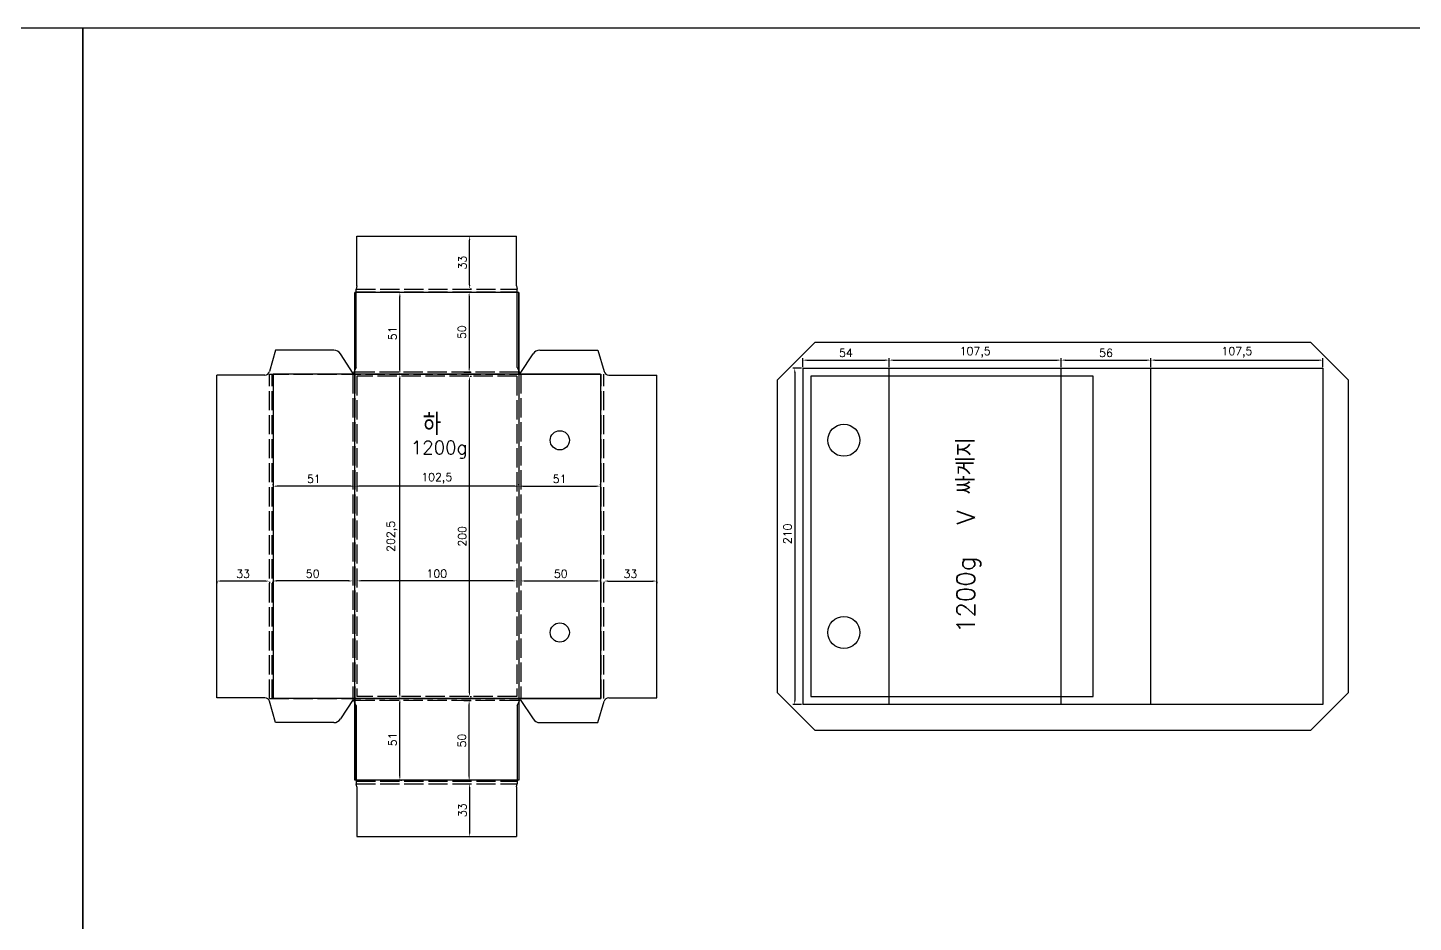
# Model space of a CAD drawing. Header units: millimetres. Extents: x 2179 to 11229, y 1198 to 3756.
# Drawn here: x 3044 to 3910, y 2677 to 3235 of the extents above; entities that cross this region are included whole.
import ezdxf

# ---------------------------------------------------------------- set-up
doc = ezdxf.new("R2010")
doc.units = ezdxf.units.MM
doc.linetypes.add('ACAD_ISO02W100', pattern=[15, 12, -3])
for name, color, linetype in [('기지', 7, 'Continuous'), ('인쇄지', 7, 'Continuous'), ('치수', 7, 'Continuous')]:
    doc.layers.add(name, color=color, linetype=linetype)
doc.styles.add('FHG', font='TXT.shx', dxfattribs={"height": 0.18, "bigfont": 'whgtxt.shx'})
doc.styles.get("Standard").update_dxf_attribs({"font": 'txt.shx', "bigfont": 'zfhg.shx'})
doc.dimstyles.new('ISO-25', dxfattribs={"dimtxt": 2.5, "dimasz": 2.5, "dimexe": 1.25, "dimexo": 0.625, "dimtad": 1, "dimtxsty": 'Standard', "dimcen": 2.5, "dimadec": 0, "dimazin": 0, "dimtfac": 1, "dimtmove": 0, "dimatfit": 3, "dimfxl": 0, "dimarcsym": 0})

# ---------------------------------------------------------------- blocks, each defined once
blk = doc.blocks.new('*D93')
at = {"layer": 'DEFPOINTS', "color": 0}
for p in [(3528.43, 3022.61), (3523.47, 2812.61), (3528.43, 2812.61)]:
    blk.add_point(p, dxfattribs=at)
at = {"layer": '치수', "color": 0, "lineweight": -2}
for p, q in [((3527.8, 3022.61), (3522.22, 3022.61)), ((3523.47, 3020.11), (3523.47, 2815.11)), ((3527.8, 2812.61), (3522.22, 2812.61))]:
    blk.add_line(p, q, dxfattribs=at)
at = {"layer": '치수', "color": 0}
for points in [[(3523.05, 3020.11), (3523.89, 3020.11), (3523.47, 3022.61)], [(3523.05, 2815.11), (3523.89, 2815.11), (3523.47, 2812.61)]]:
    blk.add_solid(points, dxfattribs=at)
at = {"layer": '치수', "color": 0, "insert": (3518.97, 2919.2), "char_height": 5, "attachment_point": 5, "rotation": 90}
blk.add_mtext('210', dxfattribs=at)
blk = doc.blocks.new('*D84')
at = {"layer": 'DEFPOINTS', "color": 0}
for p in [(3689.93, 3022.61), (3745.93, 3027.64), (3745.93, 3022.61)]:
    blk.add_point(p, dxfattribs=at)
at = {"layer": '치수', "color": 0, "lineweight": -2}
for p, q in [((3689.93, 3023.23), (3689.93, 3028.89)), ((3692.43, 3027.64), (3743.43, 3027.64)), ((3745.93, 3023.23), (3745.93, 3028.89))]:
    blk.add_line(p, q, dxfattribs=at)
at = {"layer": '치수', "color": 0}
for points in [[(3692.43, 3028.05), (3692.43, 3027.22), (3689.93, 3027.64)], [(3743.43, 3028.05), (3743.43, 3027.22), (3745.93, 3027.64)]]:
    blk.add_solid(points, dxfattribs=at)
at = {"layer": '치수', "color": 0, "insert": (3717.93, 3032.14), "char_height": 5, "attachment_point": 5}
blk.add_mtext('56', dxfattribs=at)
blk = doc.blocks.new('*D86')
at = {"layer": 'DEFPOINTS', "color": 0}
for p in [(3582.43, 3022.61), (3689.93, 3027.64), (3689.93, 3022.61)]:
    blk.add_point(p, dxfattribs=at)
at = {"layer": '치수', "color": 0, "lineweight": -2}
for p, q in [((3582.43, 3023.23), (3582.43, 3028.89)), ((3584.93, 3027.64), (3687.43, 3027.64)), ((3689.93, 3023.23), (3689.93, 3028.89))]:
    blk.add_line(p, q, dxfattribs=at)
at = {"layer": '치수', "color": 0}
for points in [[(3584.93, 3028.05), (3584.93, 3027.22), (3582.43, 3027.64)], [(3687.43, 3028.05), (3687.43, 3027.22), (3689.93, 3027.64)]]:
    blk.add_solid(points, dxfattribs=at)
at = {"layer": '치수', "color": 0, "insert": (3636.18, 3032.55), "char_height": 5, "attachment_point": 5}
blk.add_mtext('107,5', dxfattribs=at)
blk = doc.blocks.new('*D85')
at = {"layer": 'DEFPOINTS', "color": 0}
for p in [(3528.43, 3022.61), (3582.43, 3027.64), (3582.43, 3022.61)]:
    blk.add_point(p, dxfattribs=at)
at = {"layer": '치수', "color": 0, "lineweight": -2}
for p, q in [((3528.43, 3023.23), (3528.43, 3028.89)), ((3530.93, 3027.64), (3579.93, 3027.64)), ((3582.43, 3023.23), (3582.43, 3028.89))]:
    blk.add_line(p, q, dxfattribs=at)
at = {"layer": '치수', "color": 0}
for points in [[(3530.93, 3028.05), (3530.93, 3027.22), (3528.43, 3027.64)], [(3579.93, 3028.05), (3579.93, 3027.22), (3582.43, 3027.64)]]:
    blk.add_solid(points, dxfattribs=at)
at = {"layer": '치수', "color": 0, "insert": (3555.43, 3032.14), "char_height": 5, "attachment_point": 5}
blk.add_mtext('54', dxfattribs=at)
blk = doc.blocks.new('*D87')
at = {"layer": 'DEFPOINTS', "color": 0}
for p in [(3745.93, 3022.61), (3853.43, 3027.64), (3853.43, 3022.61)]:
    blk.add_point(p, dxfattribs=at)
at = {"layer": '치수', "color": 0, "lineweight": -2}
for p, q in [((3745.93, 3023.23), (3745.93, 3028.89)), ((3748.43, 3027.64), (3850.93, 3027.64)), ((3853.43, 3023.23), (3853.43, 3028.89))]:
    blk.add_line(p, q, dxfattribs=at)
at = {"layer": '치수', "color": 0}
for points in [[(3748.43, 3028.05), (3748.43, 3027.22), (3745.93, 3027.64)], [(3850.93, 3028.05), (3850.93, 3027.22), (3853.43, 3027.64)]]:
    blk.add_solid(points, dxfattribs=at)
at = {"layer": '치수', "color": 0, "insert": (3799.68, 3032.55), "char_height": 5, "attachment_point": 5}
blk.add_mtext('107,5', dxfattribs=at)
blk = doc.blocks.new('*D486')
at = {"layer": 'DEFPOINTS', "color": 0}
for p in [(3320.09, 3017.61), (3320.27, 3017.61), (3320.09, 2817.61)]:
    blk.add_point(p, dxfattribs=at)
at = {"layer": '치수', "color": 0, "lineweight": -2}
for p, q in [((3320.27, 2820.11), (3320.27, 3015.11)), ((3320.71, 3017.61), (3321.52, 3017.61)), ((3320.71, 2817.61), (3321.52, 2817.61))]:
    blk.add_line(p, q, dxfattribs=at)
at = {"layer": '치수', "color": 0}
for points in [[(3319.86, 3015.11), (3320.69, 3015.11), (3320.27, 3017.61)], [(3319.86, 2820.11), (3320.69, 2820.11), (3320.27, 2817.61)]]:
    blk.add_solid(points, dxfattribs=at)
at = {"layer": '치수', "color": 0, "insert": (3315.77, 2917.61), "char_height": 5, "attachment_point": 5, "rotation": 90}
blk.add_mtext('200', dxfattribs=at)
blk = doc.blocks.new('*D487')
at = {"layer": 'DEFPOINTS', "color": 0}
for p in [(3276.8, 3018.86), (3276.8, 3018.86), (3276.51, 2816.36)]:
    blk.add_point(p, dxfattribs=at)
at = {"layer": '치수', "color": 0, "lineweight": -2}
for p, q in [((3276.17, 3018.86), (3275.55, 3018.86)), ((3276.8, 2818.86), (3276.8, 3016.36)), ((3277.13, 2816.36), (3278.05, 2816.36))]:
    blk.add_line(p, q, dxfattribs=at)
at = {"layer": '치수', "color": 0}
for points in [[(3276.38, 3016.36), (3277.22, 3016.36), (3276.8, 3018.86)], [(3276.38, 2818.86), (3277.22, 2818.86), (3276.8, 2816.36)]]:
    blk.add_solid(points, dxfattribs=at)
at = {"layer": '치수', "color": 0, "insert": (3271.88, 2917.61), "char_height": 5, "attachment_point": 5, "rotation": 90}
blk.add_mtext('202,5', dxfattribs=at)
blk = doc.blocks.new('*D493')
at = {"layer": 'DEFPOINTS', "color": 0}
for p in [(3320.08, 2763.16), (3320.08, 2730.16), (3320.4, 2730.16)]:
    blk.add_point(p, dxfattribs=at)
at = {"layer": '치수', "color": 0, "lineweight": -2}
for p, q in [((3320.7, 2763.16), (3321.65, 2763.16)), ((3320.4, 2760.66), (3320.4, 2732.66)), ((3320.7, 2730.16), (3321.65, 2730.16))]:
    blk.add_line(p, q, dxfattribs=at)
at = {"layer": '치수', "color": 0}
for points in [[(3319.98, 2760.66), (3320.82, 2760.66), (3320.4, 2763.16)], [(3319.98, 2732.66), (3320.82, 2732.66), (3320.4, 2730.16)]]:
    blk.add_solid(points, dxfattribs=at)
at = {"layer": '치수', "color": 0, "insert": (3315.9, 2746.66), "char_height": 5, "attachment_point": 5, "rotation": 90}
blk.add_mtext('33', dxfattribs=at)
blk = doc.blocks.new('*D491')
at = {"layer": 'DEFPOINTS', "color": 0}
for p in [(3316.16, 2815.11), (3320.09, 2815.11), (3316.16, 2765.11)]:
    blk.add_point(p, dxfattribs=at)
at = {"layer": '치수', "color": 0, "lineweight": -2}
for p, q in [((3316.79, 2815.11), (3321.34, 2815.11)), ((3320.09, 2767.61), (3320.09, 2812.61)), ((3316.79, 2765.11), (3321.34, 2765.11))]:
    blk.add_line(p, q, dxfattribs=at)
at = {"layer": '치수', "color": 0}
for points in [[(3319.67, 2812.61), (3320.5, 2812.61), (3320.09, 2815.11)], [(3319.67, 2767.61), (3320.5, 2767.61), (3320.09, 2765.11)]]:
    blk.add_solid(points, dxfattribs=at)
at = {"layer": '치수', "color": 0, "insert": (3315.59, 2790.11), "char_height": 5, "attachment_point": 5, "rotation": 90}
blk.add_mtext('50', dxfattribs=at)
blk = doc.blocks.new('*D492')
at = {"layer": 'DEFPOINTS', "color": 0}
for p in [(3276.51, 2816.36), (3276.8, 2816.36), (3276.51, 2765.36)]:
    blk.add_point(p, dxfattribs=at)
at = {"layer": '치수', "color": 0, "lineweight": -2}
for p, q in [((3276.8, 2767.86), (3276.8, 2813.86)), ((3277.13, 2816.36), (3278.05, 2816.36)), ((3277.13, 2765.36), (3278.05, 2765.36))]:
    blk.add_line(p, q, dxfattribs=at)
at = {"layer": '치수', "color": 0}
for points in [[(3276.38, 2813.86), (3277.22, 2813.86), (3276.8, 2816.36)], [(3276.38, 2767.86), (3277.22, 2767.86), (3276.8, 2765.36)]]:
    blk.add_solid(points, dxfattribs=at)
at = {"layer": '치수', "color": 0, "insert": (3272.3, 2790.86), "char_height": 5, "attachment_point": 5, "rotation": 90}
blk.add_mtext('51', dxfattribs=at)
blk = doc.blocks.new('*D490')
at = {"layer": 'DEFPOINTS', "color": 0}
for p in [(3162.4, 2889.82), (3162.4, 2889.71), (3195.4, 2889.82)]:
    blk.add_point(p, dxfattribs=at)
at = {"layer": '치수', "color": 0, "lineweight": -2}
for p, q in [((3162.4, 2889.19), (3162.4, 2888.46)), ((3192.9, 2889.71), (3164.9, 2889.71)), ((3195.4, 2889.19), (3195.4, 2888.46))]:
    blk.add_line(p, q, dxfattribs=at)
at = {"layer": '치수', "color": 0}
for points in [[(3164.9, 2890.13), (3164.9, 2889.29), (3162.4, 2889.71)], [(3192.9, 2890.13), (3192.9, 2889.29), (3195.4, 2889.71)]]:
    blk.add_solid(points, dxfattribs=at)
at = {"layer": '치수', "color": 0, "insert": (3178.9, 2894.21), "char_height": 5, "attachment_point": 5}
blk.add_mtext('33', dxfattribs=at)
blk = doc.blocks.new('*D474')
at = {"layer": 'DEFPOINTS', "color": 0}
for p in [(3351.1, 2948.96), (3402.1, 2948.96), (3402.1, 2948.96)]:
    blk.add_point(p, dxfattribs=at)
at = {"layer": '치수', "color": 0, "lineweight": -2}
for p, q in [((3351.1, 2949.59), (3351.1, 2950.21)), ((3353.6, 2948.96), (3399.6, 2948.96)), ((3402.1, 2949.59), (3402.1, 2950.21))]:
    blk.add_line(p, q, dxfattribs=at)
at = {"layer": '치수', "color": 0}
for points in [[(3353.6, 2949.38), (3353.6, 2948.55), (3351.1, 2948.96)], [(3399.6, 2949.38), (3399.6, 2948.55), (3402.1, 2948.96)]]:
    blk.add_solid(points, dxfattribs=at)
at = {"layer": '치수', "color": 0, "insert": (3376.6, 2953.46), "char_height": 5, "attachment_point": 5}
blk.add_mtext('51', dxfattribs=at)
blk = doc.blocks.new('*D472')
at = {"layer": 'DEFPOINTS', "color": 0}
for p in [(3352.35, 2889.85), (3402.35, 2889.85), (3402.35, 2889.78)]:
    blk.add_point(p, dxfattribs=at)
at = {"layer": '치수', "color": 0, "lineweight": -2}
for p, q in [((3352.35, 2889.23), (3352.35, 2888.53)), ((3354.85, 2889.78), (3399.85, 2889.78)), ((3402.35, 2889.23), (3402.35, 2888.53))]:
    blk.add_line(p, q, dxfattribs=at)
at = {"layer": '치수', "color": 0}
for points in [[(3354.85, 2890.2), (3354.85, 2889.36), (3352.35, 2889.78)], [(3399.85, 2890.2), (3399.85, 2889.36), (3402.35, 2889.78)]]:
    blk.add_solid(points, dxfattribs=at)
at = {"layer": '치수', "color": 0, "insert": (3377.35, 2894.28), "char_height": 5, "attachment_point": 5}
blk.add_mtext('50', dxfattribs=at)
blk = doc.blocks.new('*D484')
at = {"layer": 'DEFPOINTS', "color": 0}
for p in [(3249.9, 2889.96), (3249.9, 2889.85), (3349.9, 2889.96)]:
    blk.add_point(p, dxfattribs=at)
at = {"layer": '치수', "color": 0, "lineweight": -2}
for p, q in [((3249.9, 2889.33), (3249.9, 2888.6)), ((3347.4, 2889.85), (3252.4, 2889.85)), ((3349.9, 2889.33), (3349.9, 2888.6))]:
    blk.add_line(p, q, dxfattribs=at)
at = {"layer": '치수', "color": 0}
for points in [[(3252.4, 2890.27), (3252.4, 2889.44), (3249.9, 2889.85)], [(3347.4, 2890.27), (3347.4, 2889.44), (3349.9, 2889.85)]]:
    blk.add_solid(points, dxfattribs=at)
at = {"layer": '치수', "color": 0, "insert": (3299.9, 2894.35), "char_height": 5, "attachment_point": 5}
blk.add_mtext('100', dxfattribs=at)
blk = doc.blocks.new('*D485')
at = {"layer": 'DEFPOINTS', "color": 0}
for p in [(3248.6, 2948.96), (3248.6, 2948.96), (3351.1, 2949.48)]:
    blk.add_point(p, dxfattribs=at)
at = {"layer": '치수', "color": 0, "lineweight": -2}
for p, q in [((3248.6, 2949.59), (3248.6, 2950.21)), ((3348.6, 2948.96), (3251.1, 2948.96)), ((3351.1, 2948.85), (3351.1, 2947.71))]:
    blk.add_line(p, q, dxfattribs=at)
at = {"layer": '치수', "color": 0}
for points in [[(3251.1, 2949.38), (3251.1, 2948.55), (3248.6, 2948.96)], [(3348.6, 2949.38), (3348.6, 2948.55), (3351.1, 2948.96)]]:
    blk.add_solid(points, dxfattribs=at)
at = {"layer": '치수', "color": 0, "insert": (3299.85, 2953.88), "char_height": 5, "attachment_point": 5}
blk.add_mtext('102,5', dxfattribs=at)
blk = doc.blocks.new('*D489')
at = {"layer": 'DEFPOINTS', "color": 0}
for p in [(3197.6, 2948.96), (3197.6, 2948.96), (3248.6, 2948.96)]:
    blk.add_point(p, dxfattribs=at)
at = {"layer": '치수', "color": 0, "lineweight": -2}
for p, q in [((3197.6, 2949.59), (3197.6, 2950.21)), ((3246.1, 2948.96), (3200.1, 2948.96)), ((3248.6, 2949.59), (3248.6, 2950.21))]:
    blk.add_line(p, q, dxfattribs=at)
at = {"layer": '치수', "color": 0}
for points in [[(3200.1, 2949.38), (3200.1, 2948.55), (3197.6, 2948.96)], [(3246.1, 2949.38), (3246.1, 2948.55), (3248.6, 2948.96)]]:
    blk.add_solid(points, dxfattribs=at)
at = {"layer": '치수', "color": 0, "insert": (3223.1, 2953.46), "char_height": 5, "attachment_point": 5}
blk.add_mtext('51', dxfattribs=at)
blk = doc.blocks.new('*D488')
at = {"layer": 'DEFPOINTS', "color": 0}
for p in [(3197.35, 2889.85), (3197.35, 2889.78), (3247.35, 2889.85)]:
    blk.add_point(p, dxfattribs=at)
at = {"layer": '치수', "color": 0, "lineweight": -2}
for p, q in [((3197.35, 2889.23), (3197.35, 2888.53)), ((3244.85, 2889.78), (3199.85, 2889.78)), ((3247.35, 2889.23), (3247.35, 2888.53))]:
    blk.add_line(p, q, dxfattribs=at)
at = {"layer": '치수', "color": 0}
for points in [[(3199.85, 2890.2), (3199.85, 2889.36), (3197.35, 2889.78)], [(3244.85, 2890.2), (3244.85, 2889.36), (3247.35, 2889.78)]]:
    blk.add_solid(points, dxfattribs=at)
at = {"layer": '치수', "color": 0, "insert": (3222.35, 2894.28), "char_height": 5, "attachment_point": 5}
blk.add_mtext('50', dxfattribs=at)
blk = doc.blocks.new('*D495')
at = {"layer": 'DEFPOINTS', "color": 0}
for p in [(3320.08, 3105.06), (3320.4, 3105.06), (3320.08, 3072.06)]:
    blk.add_point(p, dxfattribs=at)
at = {"layer": '치수', "color": 0, "lineweight": -2}
for p, q in [((3320.4, 3074.56), (3320.4, 3102.56)), ((3320.7, 3105.06), (3321.65, 3105.06)), ((3320.7, 3072.06), (3321.65, 3072.06))]:
    blk.add_line(p, q, dxfattribs=at)
at = {"layer": '치수', "color": 0}
for points in [[(3319.98, 3102.56), (3320.82, 3102.56), (3320.4, 3105.06)], [(3319.98, 3074.56), (3320.82, 3074.56), (3320.4, 3072.06)]]:
    blk.add_solid(points, dxfattribs=at)
at = {"layer": '치수', "color": 0, "insert": (3315.9, 3088.56), "char_height": 5, "attachment_point": 5, "rotation": 90}
blk.add_mtext('33', dxfattribs=at)
blk = doc.blocks.new('*D475')
at = {"layer": 'DEFPOINTS', "color": 0}
for p in [(3316.16, 3070.11), (3316.16, 3020.11), (3320.09, 3020.11)]:
    blk.add_point(p, dxfattribs=at)
at = {"layer": '치수', "color": 0, "lineweight": -2}
for p, q in [((3316.79, 3070.11), (3321.34, 3070.11)), ((3320.09, 3067.61), (3320.09, 3022.61)), ((3316.79, 3020.11), (3321.34, 3020.11))]:
    blk.add_line(p, q, dxfattribs=at)
at = {"layer": '치수', "color": 0}
for points in [[(3319.67, 3067.61), (3320.5, 3067.61), (3320.09, 3070.11)], [(3319.67, 3022.61), (3320.5, 3022.61), (3320.09, 3020.11)]]:
    blk.add_solid(points, dxfattribs=at)
at = {"layer": '치수', "color": 0, "insert": (3315.59, 3045.11), "char_height": 5, "attachment_point": 5, "rotation": 90}
blk.add_mtext('50', dxfattribs=at)
blk = doc.blocks.new('*D494')
at = {"layer": 'DEFPOINTS', "color": 0}
for p in [(3276.8, 3069.86), (3276.8, 3069.86), (3276.8, 3018.86)]:
    blk.add_point(p, dxfattribs=at)
at = {"layer": '치수', "color": 0, "lineweight": -2}
for p, q in [((3276.17, 3069.86), (3275.55, 3069.86)), ((3276.8, 3021.36), (3276.8, 3067.36)), ((3276.17, 3018.86), (3275.55, 3018.86))]:
    blk.add_line(p, q, dxfattribs=at)
at = {"layer": '치수', "color": 0}
for points in [[(3276.38, 3067.36), (3277.22, 3067.36), (3276.8, 3069.86)], [(3276.38, 3021.36), (3277.22, 3021.36), (3276.8, 3018.86)]]:
    blk.add_solid(points, dxfattribs=at)
at = {"layer": '치수', "color": 0, "insert": (3272.3, 3044.36), "char_height": 5, "attachment_point": 5, "rotation": 90}
blk.add_mtext('51', dxfattribs=at)
blk = doc.blocks.new('*D473')
at = {"layer": 'DEFPOINTS', "color": 0}
for p in [(3404.3, 2889.82), (3437.3, 2889.82), (3437.3, 2889.71)]:
    blk.add_point(p, dxfattribs=at)
at = {"layer": '치수', "color": 0, "lineweight": -2}
for p, q in [((3404.3, 2889.19), (3404.3, 2888.46)), ((3406.8, 2889.71), (3434.8, 2889.71)), ((3437.3, 2889.19), (3437.3, 2888.46))]:
    blk.add_line(p, q, dxfattribs=at)
at = {"layer": '치수', "color": 0}
for points in [[(3406.8, 2890.13), (3406.8, 2889.29), (3404.3, 2889.71)], [(3434.8, 2890.13), (3434.8, 2889.29), (3437.3, 2889.71)]]:
    blk.add_solid(points, dxfattribs=at)
at = {"layer": '치수', "color": 0, "insert": (3420.8, 2894.21), "char_height": 5, "attachment_point": 5}
blk.add_mtext('33', dxfattribs=at)

msp = doc.modelspace()

# ---------------------------------------------------------------- linework, layer by layer
at = {"color": 6}
for points in [[(2178.818, 3235.181), (3078.818, 3235.181), (3078.818, 2635.181), (2178.818, 2635.181)], [(3078.818, 3235.181), (3978.818, 3235.181), (3978.818, 2635.181), (3078.818, 2635.181)]]:
    msp.add_lwpolyline(points, close=True, dxfattribs=at)
at = {"layer": '기지', "color": 3}
for p, q in [((3248.598, 2765.355), (3248.598, 3069.855)), ((3351.098, 3069.855), (3351.098, 2765.355)), ((3582.43, 2812.605), (3582.43, 3022.605)), ((3689.93, 2812.605), (3689.93, 3022.605)), ((3745.93, 2812.605), (3745.93, 3022.605)), ((3401.998, 3018.855), (3197.598, 3018.855)), ((3402.098, 2816.355), (3197.598, 2816.355))]:
    msp.add_line(p, q, dxfattribs=at)
at = {"layer": '기지'}
for p, q in [((3351.098, 3069.855), (3248.598, 3069.855)), ((3248.598, 3018.855), (3248.598, 3069.855)), ((3351.098, 3018.855), (3351.098, 3069.855)), ((3528.43, 3022.605), (3528.43, 2812.605)), ((3528.43, 3022.605), (3853.43, 3022.605)), ((3853.43, 3022.605), (3853.43, 2812.605)), ((3197.598, 3018.855), (3197.598, 2816.355)), ((3248.598, 3018.855), (3197.598, 3018.855)), ((3351.098, 3018.855), (3402.098, 3018.855)), ((3402.098, 3018.855), (3402.098, 2816.355)), ((3248.598, 2816.355), (3197.598, 2816.355)), ((3248.598, 2816.355), (3248.598, 2765.355)), ((3351.098, 2816.355), (3402.098, 2816.355)), ((3351.098, 2816.355), (3351.098, 2765.355)), ((3853.43, 2812.605), (3528.43, 2812.605)), ((3351.098, 2765.355), (3248.598, 2765.355))]:
    msp.add_line(p, q, dxfattribs=at)
at = {"layer": '기지', "color": 1}
for centre in [(3554.18, 2977.605), (3554.18, 2857.605)]:
    msp.add_circle(centre, 10, dxfattribs=at)
at = {"layer": '기지'}
for centre in [(3376.723, 2977.605), (3376.723, 2857.605)]:
    msp.add_circle(centre, 6, dxfattribs=at)
at = {"layer": '인쇄지', "color": 6}
for p, q in [((3249.998, 3105.055), (3349.698, 3105.055)), ((3249.998, 3074.055), (3249.998, 3105.055)), ((3349.698, 3074.055), (3349.698, 3105.055)), ((3249.998, 3074.055), (3249.598, 3072.055)), ((3349.698, 3074.055), (3350.098, 3072.055)), ((3249.598, 3023.133), (3249.598, 3072.055)), ((3350.098, 3023.133), (3350.098, 3072.055)), ((3199.135, 3033.855), (3195.328, 3020.531)), ((3235.5, 3033.855), (3199.135, 3033.855)), ((3247.648, 3019.355), (3239.691, 3031.583)), ((3352.048, 3019.355), (3360.004, 3031.583)), ((3364.195, 3033.855), (3400.561, 3033.855)), ((3400.561, 3033.855), (3404.367, 3020.531)), ((3249.598, 3023.133), (3247.648, 3019.355)), ((3350.098, 3023.133), (3352.048, 3019.355)), ((3162.398, 2816.855), (3162.398, 3018.355)), ((3192.444, 3018.355), (3162.398, 3018.355)), ((3407.252, 3018.355), (3437.298, 3018.355)), ((3437.298, 2816.855), (3437.298, 3018.355)), ((3192.444, 2816.855), (3162.398, 2816.855)), ((3199.135, 2801.355), (3195.328, 2814.679)), ((3247.648, 2815.855), (3239.691, 2803.628)), ((3249.598, 2812.078), (3247.648, 2815.855)), ((3350.098, 2812.078), (3352.048, 2815.855)), ((3352.048, 2815.855), (3360.004, 2803.628)), ((3400.561, 2801.355), (3404.367, 2814.679)), ((3407.252, 2816.855), (3437.298, 2816.855)), ((3249.598, 2812.078), (3249.598, 2763.155)), ((3350.098, 2812.078), (3350.098, 2763.155)), ((3235.5, 2801.355), (3199.135, 2801.355)), ((3364.195, 2801.355), (3400.561, 2801.355)), ((3249.998, 2761.155), (3249.598, 2763.155)), ((3249.998, 2761.155), (3249.998, 2730.155)), ((3349.698, 2761.155), (3350.098, 2763.155)), ((3349.698, 2761.155), (3349.698, 2730.155)), ((3249.998, 2730.155), (3349.698, 2730.155))]:
    msp.add_line(p, q, dxfattribs=at)
at = {"layer": '인쇄지', "color": 4, "linetype": 'ACAD_ISO02W100'}
for p, q in [((3249.598, 3072.055), (3350.098, 3072.055)), ((3249.598, 3070.355), (3350.098, 3070.355)), ((3195.398, 2816.355), (3195.398, 3018.855)), ((3195.398, 3018.855), (3404.298, 3018.855)), ((3197.098, 2816.355), (3197.098, 3018.855)), ((3248.598, 3018.855), (3248.598, 2816.355)), ((3351.098, 3018.855), (3351.098, 2816.355)), ((3402.598, 2816.355), (3402.598, 3018.855)), ((3404.298, 2816.355), (3404.298, 3018.855)), ((3195.398, 2816.355), (3404.298, 2816.355)), ((3249.598, 2764.855), (3350.098, 2764.855)), ((3249.598, 2763.155), (3350.098, 2763.155))]:
    msp.add_line(p, q, dxfattribs=at)
at = {"layer": '인쇄지', "color": 6}
for points in [[(3535.944, 3038.605), (3512.43, 3015.091), (3512.43, 2820.12), (3535.944, 2796.605), (3845.915, 2796.605), (3869.43, 2820.12), (3869.43, 3015.091), (3845.915, 3038.605)], [(3709.93, 2817.605), (3709.93, 3017.605), (3533.43, 3017.605), (3533.43, 2817.605)]]:
    msp.add_lwpolyline(points, close=True, dxfattribs=at)
for centre, radius, start, end in [((3235.5, 3028.855), 5, 33.053807, 90), ((3364.195, 3028.855), 5, 90, 146.946193), ((3192.444, 3021.355), 3, 270, 344.056129), ((3407.252, 3021.355), 3, 195.943871, 270), ((3192.444, 2813.855), 3, 15.943871, 90), ((3407.252, 2813.855), 3, 90, 164.056129), ((3235.5, 2806.355), 5, 270, 326.94619), ((3364.195, 2806.355), 5, 213.05381, 270)]:
    msp.add_arc(centre, radius, start, end, dxfattribs=at)
at = {"layer": '치수', "color": 2, "linetype": 'ACAD_ISO02W100'}
for p, q in [((3247.348, 3018.855), (3247.348, 2816.355)), ((3351.098, 3020.105), (3248.598, 3020.105)), ((3249.848, 3017.605), (3249.848, 2817.605)), ((3349.848, 3017.605), (3249.848, 3017.605)), ((3349.848, 3017.605), (3349.848, 2817.605)), ((3352.348, 3018.855), (3352.348, 2816.355)), ((3351.098, 2815.105), (3248.598, 2815.105)), ((3349.848, 2817.605), (3249.848, 2817.605))]:
    msp.add_line(p, q, dxfattribs=at)

# ---------------------------------------------------------------- texts
at = {"style": 'FHG'}
msp.add_text('1200g  V 싸게지', height=11.25, rotation=90, dxfattribs=at).set_placement((3635.88, 2857.272))
at = {"layer": '기지', "color": 1}
msp.add_text('하', height=13.333, dxfattribs=at).set_placement((3291.051, 2980.919))
at = {"layer": '기지', "color": 1, "style": 'FHG'}
msp.add_text('1200g', height=8.3333, dxfattribs=at).set_placement((3283.665, 2968.919))

# ---------------------------------------------------------------- dimensions: what is measured, and where the dimension line sits
at = {"layer": '치수', "color": 1}
for base, p1, p2, angle, picture, middle in [((3320.4, 3105.055), (3320.077, 3072.055), (3320.077, 3105.055), 270, '*D495', (3315.9, 3088.555)), ((3320.085, 3020.105), (3316.165, 3070.105), (3316.165, 3020.105), 270, '*D475', (3315.585, 3045.105)), ((3320.273, 3017.605), (3320.085, 2817.605), (3320.085, 3017.605), 90, '*D486', (3315.773, 2917.605)), ((3402.348, 2889.779), (3352.348, 2889.855), (3402.348, 2889.855), 180, '*D472', (3377.348, 2894.279)), ((3437.298, 2889.711), (3404.298, 2889.817), (3437.298, 2889.817), 180, '*D473', (3420.798, 2894.211)), ((3320.085, 2815.105), (3316.165, 2765.105), (3316.165, 2815.105), 90, '*D491', (3315.585, 2790.105)), ((3320.4, 2730.155), (3320.077, 2763.155), (3320.077, 2730.155), 90, '*D493', (3315.9, 2746.655))]:
    dim = msp.add_linear_dim(base=base, p1=p1, p2=p2, angle=angle, dimstyle='ISO-25', override={"dimtxt": 5, "dimgap": 2}, dxfattribs=at)
    dim.commit()
    dim.dimension.update_dxf_attribs({"geometry": picture, "text_midpoint": middle})
at = {"layer": '치수', "color": 3}
for base, p1, p2, angle, override, picture, middle in [((3276.8, 3069.855), (3276.8, 3018.855), (3276.8, 3069.855), 90, {"dimtxt": 5, "dimgap": 2, "dimtmove": 1}, '*D494', (3272.3, 3044.355)), ((3276.8, 3018.855), (3276.505, 2816.355), (3276.8, 3018.855), 90, {"dimtxt": 5, "dimgap": 2, "dimtmove": 1}, '*D487', (3271.883, 2917.605)), ((3402.098, 2948.963), (3351.098, 2948.963), (3402.098, 2948.963), 180, {"dimtxt": 5, "dimgap": 2, "dimtmove": 1}, '*D474', (3376.598, 2953.463)), ((3276.8, 2816.355), (3276.505, 2765.355), (3276.505, 2816.355), 90, {"dimtxt": 5, "dimgap": 2}, '*D492', (3272.3, 2790.855))]:
    dim = msp.add_linear_dim(base=base, p1=p1, p2=p2, angle=angle, dimstyle='ISO-25', override=override, dxfattribs=at)
    dim.commit()
    dim.dimension.update_dxf_attribs({"geometry": picture, "text_midpoint": middle})
at = {"layer": '치수', "color": 4}
for base, p1, p2, picture, middle in [((3582.43, 3027.635), (3528.43, 3022.605), (3582.43, 3022.605), '*D85', (3555.43, 3032.135)), ((3689.93, 3027.635), (3582.43, 3022.605), (3689.93, 3022.605), '*D86', (3636.18, 3032.552)), ((3745.93, 3027.635), (3689.93, 3022.605), (3745.93, 3022.605), '*D84', (3717.93, 3032.135)), ((3853.43, 3027.635), (3745.93, 3022.605), (3853.43, 3022.605), '*D87', (3799.68, 3032.552))]:
    dim = msp.add_linear_dim(base=base, p1=p1, p2=p2, dimstyle='ISO-25', override={"dimtxt": 5, "dimgap": 2, "dimdec": 1, "dimtdec": 1}, dxfattribs=at)
    dim.commit()
    dim.dimension.update_dxf_attribs({"geometry": picture, "text_midpoint": middle})
dim = msp.add_linear_dim(base=(3523.47, 2812.605), p1=(3528.43, 3022.605), p2=(3528.43, 2812.605), angle=90, dimstyle='ISO-25', override={"dimtxt": 5, "dimgap": 2, "dimdec": 1, "dimtdec": 1}, dxfattribs=at)
dim.commit()
dim.dimension.update_dxf_attribs({"geometry": '*D93', "text_midpoint": (3523.47, 2919.204), "dimtype": 160})
at = {"layer": '치수', "color": 3}
for base, p1, p2, picture, middle in [((3197.598, 2948.963), (3248.598, 2948.963), (3197.598, 2948.963), '*D489', (3223.098, 2953.463)), ((3248.598, 2948.963), (3351.098, 2949.475), (3248.598, 2948.963), '*D485', (3299.848, 2953.879))]:
    dim = msp.add_linear_dim(base=base, p1=p1, p2=p2, dimstyle='ISO-25', override={"dimtxt": 5, "dimgap": 2, "dimtmove": 1}, dxfattribs=at)
    dim.commit()
    dim.dimension.update_dxf_attribs({"geometry": picture, "text_midpoint": middle})
at = {"layer": '치수', "color": 1}
for base, p1, p2, picture, middle in [((3162.398, 2889.711), (3195.398, 2889.817), (3162.398, 2889.817), '*D490', (3178.898, 2894.211)), ((3197.348, 2889.779), (3247.348, 2889.855), (3197.348, 2889.855), '*D488', (3222.348, 2894.279)), ((3249.898, 2889.855), (3349.898, 2889.957), (3249.898, 2889.957), '*D484', (3299.898, 2894.355))]:
    dim = msp.add_linear_dim(base=base, p1=p1, p2=p2, dimstyle='ISO-25', override={"dimtxt": 5, "dimgap": 2}, dxfattribs=at)
    dim.commit()
    dim.dimension.update_dxf_attribs({"geometry": picture, "text_midpoint": middle})

doc.saveas('drawing.dxf')
